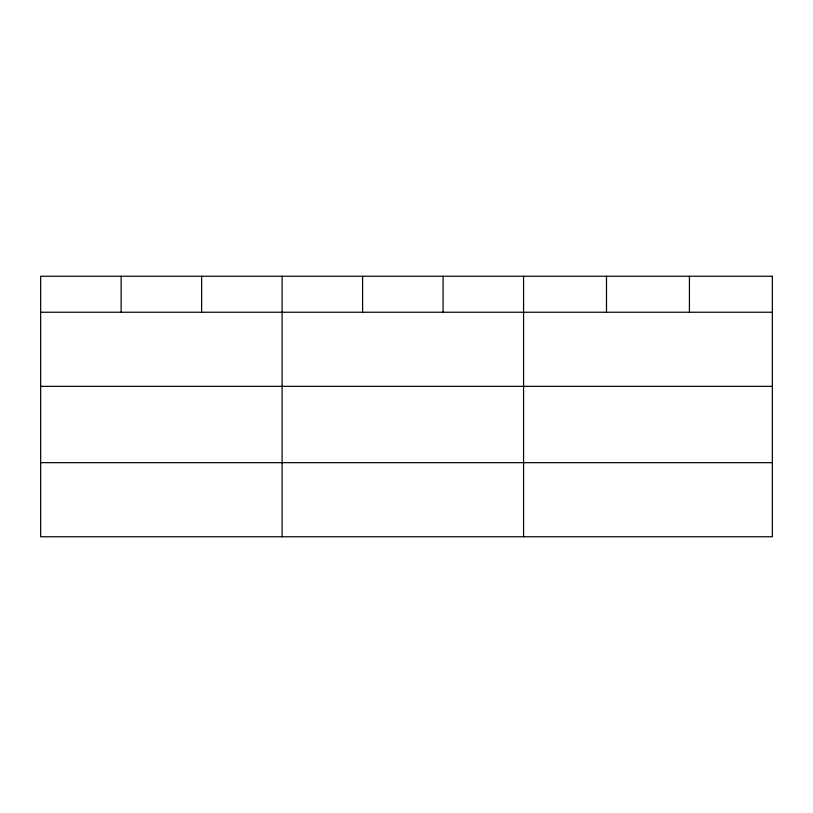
<?xml version="1.0" encoding="UTF-8"?>
<svg xmlns="http://www.w3.org/2000/svg" width="813" height="813" viewBox="0 0 813 813"><rect width="100%" height="100%" fill="white"/><g stroke="black" fill="none" stroke-linecap="round" stroke-linejoin="round"><path stroke-width="1.22" d="M40.65 312.243L772.35 312.243M40.65 386.338L772.35 386.338M40.65 462.668L772.35 462.668M689.424 276.237L689.424 312.243M606.498 276.237L606.498 312.243M523.572 276.237L523.572 536.763M443.085 276.237L443.085 312.243M362.598 276.237L362.598 312.243M282.111 276.237L282.111 536.763M201.624 276.237L201.624 312.243M121.137 276.237L121.137 312.243M772.35 276.237L40.65 276.237L40.65 536.763L772.35 536.763L772.35 276.237"/></g></svg>
